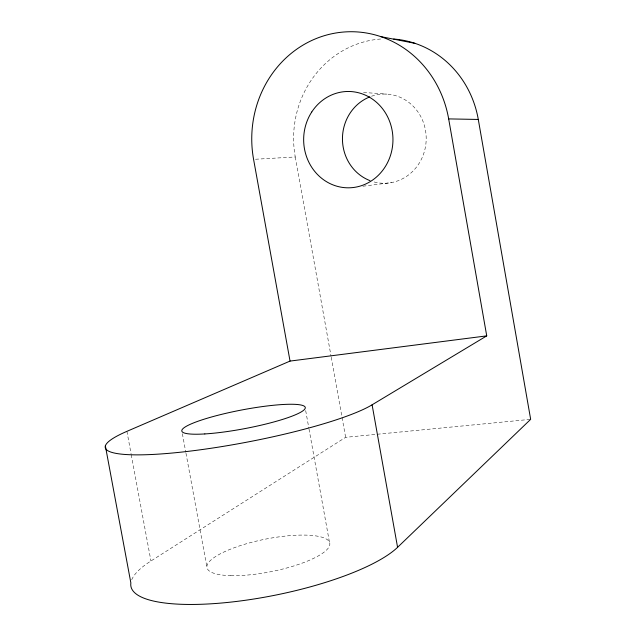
<?xml version="1.0" encoding="UTF-8"?>
<svg xmlns="http://www.w3.org/2000/svg" width="636" height="636" viewBox="0 0 636 636"><rect width="100%" height="100%" fill="white"/><g stroke="black" fill="none" stroke-linecap="round" stroke-linejoin="round"><path stroke-width="0.48" stroke-dasharray="3.18 2.39" d="M131.724 579.793A139.888 37.031 -11.4 0 1 150.947 560.984L345.626 437.322L530.663 419.331M362.918 186.221L391.474 182.588M255.521 159.239L295.263 156.973A99.184 93.118 -88.2 0 1 381.958 38.931M363.498 92.459L386.879 94.128M182.381 433.712L185.792 452.228M185.966 453.206L206.939 567.225M126.914 431.343L131.072 453.762M131.255 454.732L150.947 560.984M305.685 410.618L308.85 428.115M309.024 429.093L329.384 541.864M295.263 156.973L331.062 356.247M331.237 357.225L345.626 437.322M371.535 96.235A44.615 41.865 -88.3 0 1 426.192 137.789A44.615 41.865 -88.3 0 1 372.799 181.594M230.804 575.644A62.622 16.496 -11.3 0 0 329.329 546.26A62.622 16.496 -11.3 0 0 245.067 544.154A62.622 16.496 -11.3 0 0 230.804 575.644"/><path stroke-width="0.95" d="M105.338 445.741L130.865 582.973A139.888 37.031 -11.4 0 0 242.284 600.702A139.888 37.031 -11.4 0 0 397.58 547.326L530.663 419.331L478.288 119.449A99.184 93.118 -88.2 0 0 393.724 39.035M372.1 404.806L486.731 335.872L448.666 118.9A107.11 99.319 -89.9 0 0 332.342 33.652A107.11 99.319 -89.9 0 0 253.581 159.35L290.04 361.081L126.914 431.343A140.381 21.203 -10.8 0 0 181.125 452.14A140.381 21.203 -10.8 0 0 372.1 404.806L397.58 547.326M290.04 361.081L486.731 335.872M448.666 118.9L478.288 119.449M380.765 36.618L415.077 43.367M369.985 180.632A44.615 41.865 -88.3 0 1 342.454 138.934A44.615 41.865 -88.3 0 1 369.794 96.879M311.727 112.023A48.169 44.647 90 0 0 344.418 187.636A48.169 44.647 90 0 0 388.771 119.29A48.169 44.647 90 0 0 311.727 112.023M204.84 433.935A62.837 9.437 -10.8 0 0 304.596 409.306A62.837 9.437 -10.8 0 0 221.336 414.418A62.837 9.437 -10.8 0 0 204.84 433.935"/></g></svg>
